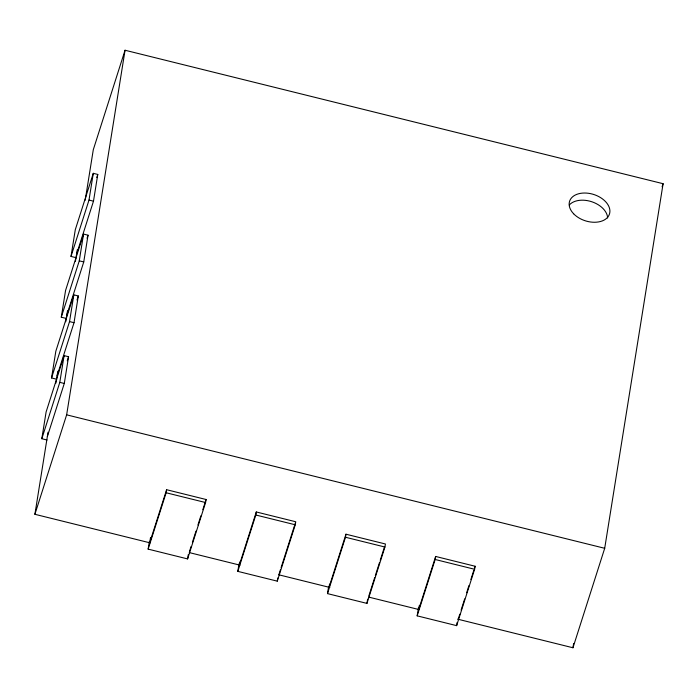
<?xml version="1.0" encoding="UTF-8"?>
<svg xmlns="http://www.w3.org/2000/svg" width="698" height="698" viewBox="0 0 698 698"><rect width="100%" height="100%" fill="white"/><g stroke="black" fill="none" stroke-linecap="round" stroke-linejoin="round"><path stroke-width="1.05" d="M47.036 440.019L41.819 438.719L46.103 411.986L64.085 355.622L68.57 356.73L64.286 383.472L47.359 436.52M56.774 379.25L51.547 377.958L55.831 351.216L73.822 294.853L78.307 295.969L74.023 322.703L57.088 375.751M66.502 318.489L61.284 317.189L65.568 290.455L83.551 234.092L88.035 235.2L83.751 261.942L66.825 314.99M76.239 257.719L71.013 256.428L75.297 229.686L93.288 173.322L97.772 174.439L93.488 201.172L76.562 254.22M150.122 542.878L34.9 514.295L48.04 432.236M55.919 383.089L57.812 371.257M65.734 321.787L67.514 310.706M75.384 261.558L77.277 249.727M85.2 200.256L93.296 149.704L125.047 50.239L663.1 183.705L604.704 548.296L572.953 647.761L457.731 619.178M41.819 438.719L59.801 382.356L64.085 355.622M51.547 377.958L69.538 321.595L73.822 294.853M61.284 317.189L79.275 260.825L83.551 234.092M71.013 256.428L89.004 200.064L93.288 173.322M34.9 514.295L66.642 414.83L125.047 50.239M150.532 537.486L149.686 542.774L166.613 489.717L206.076 499.506L205.587 502.543L187.596 558.915L148.142 549.125L149.346 541.587M148.142 549.125L166.133 492.762L166.613 489.717M187.596 558.915L188.286 554.605M239.868 561.846L239.362 565.014L256.288 511.966L295.751 521.755L295.263 524.791L277.272 581.155L237.817 571.365L239.021 563.836M237.817 571.365L255.808 515.002L256.288 511.966M277.272 581.155L277.795 577.927M329.543 584.086L329.037 587.254L345.964 534.206L385.427 543.995L384.938 547.031L366.947 603.395L327.493 593.614L328.531 587.158M327.493 593.614L345.484 537.251L345.964 534.206M366.947 603.395L367.637 599.093M419.393 605.271L418.713 609.502L435.648 556.454L475.102 566.244L474.614 569.28L456.623 625.644L417.168 615.854L418.547 607.251M417.168 615.854L435.159 559.491L435.648 556.454M456.623 625.644L457.146 622.415M572.953 647.761L573.643 643.46M96.795 177.493L97.772 174.439M87.058 238.262L88.035 235.2M76.998 300.044L78.307 295.969M67.27 360.814L68.57 356.73M189.472 551.533L191.095 546.438M192.395 542.355L195.981 531.134M197.935 525.009L200.867 515.831M202.821 509.706L206.076 499.506M278.816 574.803L280.448 569.699M281.102 567.657L295.42 522.776M368.823 596.022L374.678 577.665M375.332 575.623L379.564 562.361M380.218 560.32L384.45 547.058M458.167 619.292L459.799 614.188M461.099 610.104L464.685 598.884M466.639 592.768L468.916 585.622M470.871 579.506L473.802 570.318M474.448 568.277L475.102 566.244M662.105 186.811L663.1 183.705M89.004 200.064L93.488 201.172M79.275 260.825L83.751 261.942M69.538 321.595L74.023 322.703M59.801 382.356L64.286 383.472M66.642 414.83L604.704 548.296M166.133 492.762L205.587 502.543M255.808 515.002L295.263 524.791M345.484 537.251L384.938 547.031M435.159 559.491L474.614 569.28M189.237 552.58L239.972 565.162M279.087 574.864L329.831 587.454M368.937 597.156L418.626 609.476M569.367 204.898A20.94 13.82 17.7 0 1 592.07 201.844A20.94 13.82 17.7 0 1 607.626 217.994M573.643 213.797A20.94 13.82 17.7 0 0 608.543 216.048A20.94 13.82 17.7 0 0 586.407 193.076A20.94 13.82 17.7 0 0 573.643 213.797"/></g></svg>
